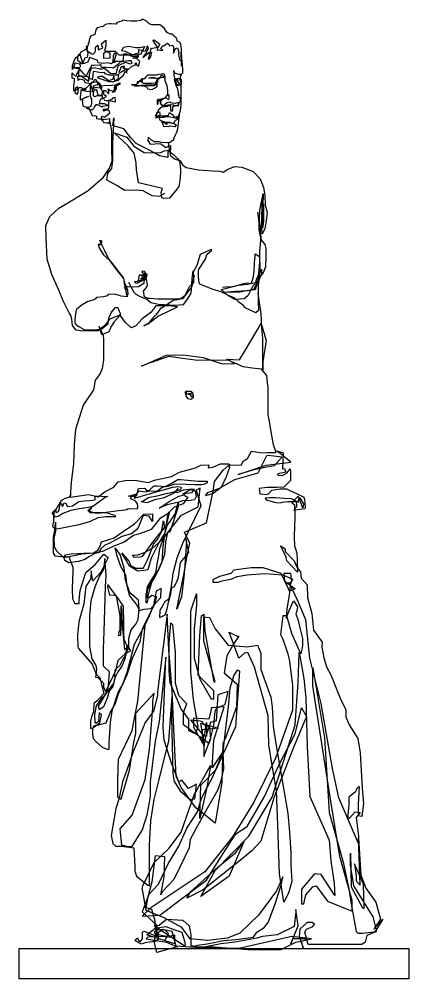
# Model space of a CAD drawing. Header units: millimetres. Extents: x 351279 to 387190, y -1289537 to -1277077.
# Drawn here: x 380754 to 380994, y -1288561 to -1287968 of the extents above; entities that cross this region are included whole.
import ezdxf

# ---------------------------------------------------------------- set-up
doc = ezdxf.new("R2010")
doc.units = ezdxf.units.MM
doc.header["$LTSCALE"] = 20

# ---------------------------------------------------------------- blocks, each defined once
blk = doc.blocks.new('A$C603A3D1F')
at = {"color": 8}
for points in [[(1821, 10355), (1821, 10441), (1815, 10483), (1809, 10507), (1800, 10513), (1791, 10519), (1773, 10525), (1773, 10539), (1764, 10563), (1726, 10593), (1720, 10602), (1699, 10602), (1663, 10623), (1642, 10650), (1630, 10667), (1586, 10706), (1574, 10709), (1532, 10709), (1490, 10709), (1460, 10718), (1431, 10748), (1383, 10772), (1365, 10757), (1317, 10748), (1270, 10748), (1258, 10748), (1210, 10754), (1165, 10760), (1154, 10751), (1100, 10736), (1085, 10715), (1034, 10721), (1008, 10721), (966, 10712), (954, 10700), (942, 10688), (921, 10685), (876, 10676), (862, 10653), (850, 10599), (802, 10581), (796, 10569), (784, 10536), (781, 10510), (769, 10477), (763, 10459), (763, 10441), (733, 10423), (701, 10405), (689, 10396), (680, 10379), (668, 10364), (656, 10349), (629, 10331), (620, 10319), (596, 10248), (596, 10206), (620, 10248), (629, 10283), (680, 10271), (686, 10245), (680, 10230), (638, 10227), (611, 10227), (665, 10218), (674, 10218), (674, 10209), (656, 10173), (644, 10155), (641, 10131), (632, 10131), (593, 10170), (593, 10146), (593, 10114), (602, 10108), (617, 10108), (617, 10093), (617, 10072), (614, 10057), (614, 10045), (611, 10030), (611, 9971), (620, 9968), (653, 9986), (653, 10012), (629, 9994), (623, 9971), (626, 9947), (656, 9929), (659, 9941), (671, 10006), (704, 10006), (710, 9991), (727, 9977), (751, 9983), (733, 9994), (698, 9980), (692, 9974), (689, 9917), (686, 9905), (686, 9872), (686, 9866), (695, 9869), (727, 9884), (754, 9902), (778, 9905), (713, 9878), (707, 9852), (713, 9804), (719, 9795), (757, 9783), (763, 9783), (805, 9792), (817, 9825), (817, 9834), (817, 9875), (808, 9887), (799, 9908), (799, 9920), (799, 9977), (802, 10009), (808, 10048), (823, 10069), (885, 10066), (918, 10027), (927, 9997), (915, 9989), (903, 10042), (897, 10051), (885, 10048), (873, 10033), (835, 10024), (832, 10012), (829, 10006), (829, 9994), (814, 9971), (853, 10009), (912, 10000), (921, 9983), (930, 9971), (927, 9917), (885, 9920), (873, 9974), (862, 9983), (838, 9968), (832, 9938), (832, 9911), (853, 9905), (876, 9914), (921, 9911), (930, 9914), (933, 9878), (909, 9872), (897, 9825), (918, 9825), (942, 9825), (954, 9825), (993, 9807), (987, 9798), (933, 9792), (930, 9786), (882, 9810), (862, 9810), (844, 9792), (832, 9762), (814, 9750), (796, 9753), (754, 9774), (775, 9783), (790, 9759), (805, 9726), (820, 9691), (856, 9688), (868, 9685), (868, 9658), (891, 9652), (906, 9649), (912, 9655), (945, 9619), (948, 9613), (981, 9607), (996, 9610), (1019, 9625), (1014, 9598), (1016, 9619), (1016, 9652), (945, 9643), (927, 9652), (924, 9676), (930, 9682), (957, 9673), (969, 9679), (990, 9697), (1019, 9721), (1008, 9750), (978, 9750), (945, 9741), (945, 9762), (981, 9762), (1005, 9777), (1005, 9857), (1011, 9860), (1025, 9857), (1079, 9843), (1082, 9857), (1076, 9893), (1049, 9884), (1037, 9866), (987, 9857), (978, 9855), (960, 9860), (945, 9890), (966, 9896), (975, 9902), (975, 9914), (963, 9914), (951, 9926), (951, 9971), (969, 9971), (1002, 9938), (1008, 9938), (1008, 9980), (999, 9980), (999, 9989), (1005, 9980), (1055, 9962), (1067, 9971), (1073, 10024), (1079, 9994), (1079, 9974), (1070, 9953), (1049, 9947), (1094, 9989), (1094, 10024), (1103, 10033), (1127, 10042), (1136, 10048), (1124, 10054), (1109, 10045), (1079, 10030), (1037, 10027), (945, 10024), (909, 10015), (859, 10096), (841, 10087), (829, 10063), (787, 10030), (757, 10003), (733, 9986), (707, 9974), (757, 9962), (829, 9956), (802, 10045), (742, 10057), (736, 10078), (716, 10090), (677, 10099), (662, 10084), (659, 10131), (707, 10128), (778, 10075), (790, 10117), (790, 10146), (802, 10191), (811, 10221), (841, 10230), (906, 10215), (930, 10215), (957, 10221), (1025, 10167), (1052, 10161), (1094, 10167), (1103, 10221), (1115, 10251), (1121, 10254), (1195, 10289), (1225, 10277), (1237, 10271), (1267, 10277), (1258, 10304), (1228, 10304), (1174, 10295), (1133, 10289), (1121, 10277), (1109, 10265), (1082, 10242), (1058, 10221), (1046, 10224), (972, 10230), (924, 10230), (915, 10262), (900, 10254), (841, 10251), (811, 10251), (808, 10242), (802, 10230), (790, 10212), (763, 10155), (757, 10140), (748, 10137), (719, 10167), (671, 10227), (665, 10140), (701, 10137), (772, 10128), (775, 10114), (820, 10099), (826, 10096), (829, 10158), (838, 10188), (921, 10173), (951, 10176), (963, 10161), (1008, 10149), (1049, 10149), (1109, 10149), (1115, 10155), (1115, 10149), (1106, 10102), (1100, 10093), (1073, 10081), (1064, 10134), (1055, 10111), (1043, 10093), (1008, 10081), (972, 10102), (936, 10128), (909, 10128), (894, 10126), (876, 10117), (918, 10102), (984, 10081), (1002, 10072), (1061, 10072), (1115, 10087), (1121, 10093), (1142, 10117), (1168, 10140), (1183, 10167), (1192, 10191), (1207, 10164), (1213, 10203), (1165, 10227), (1186, 10239), (1168, 10239), (1145, 10236), (1118, 10173), (1124, 10167), (1157, 10185), (1204, 10218), (1216, 10200), (1261, 10239), (1314, 10265), (1320, 10274), (1300, 10277), (1341, 10245), (1353, 10298), (1317, 10334), (1276, 10334), (1303, 10340), (1332, 10346), (1341, 10352), (1338, 10361), (1329, 10361), (1317, 10349), (1270, 10352), (1198, 10382), (1171, 10379), (1168, 10325), (1165, 10301), (1124, 10298), (1082, 10295), (1064, 10280), (1094, 10388), (1067, 10388), (1055, 10358), (1055, 10343), (1049, 10280), (1031, 10271), (987, 10280), (945, 10274), (885, 10280), (876, 10313), (790, 10343), (778, 10307), (766, 10289), (733, 10274), (716, 10274), (686, 10379), (662, 10370), (653, 10340), (653, 10310), (707, 10271), (745, 10343), (766, 10346), (775, 10385), (757, 10471), (751, 10435), (760, 10420), (814, 10382), (829, 10379), (850, 10399), (856, 10411), (856, 10456), (882, 10480), (885, 10462), (888, 10429), (939, 10450), (924, 10495), (972, 10536), (972, 10471), (957, 10417), (1016, 10394), (1019, 10334), (951, 10331), (951, 10391), (981, 10411), (1028, 10411), (1076, 10411), (1118, 10373), (1165, 10370), (1225, 10373), (1267, 10373), (1329, 10370), (1371, 10382), (1383, 10420), (1341, 10426), (1341, 10391), (1270, 10370), (1192, 10408), (1154, 10417), (1171, 10459), (1231, 10468), (1309, 10453), (1356, 10453), (1407, 10465), (1386, 10411), (1416, 10417), (1425, 10426), (1440, 10474), (1449, 10438), (1422, 10391), (1389, 10340), (1455, 10396), (1487, 10402), (1475, 10349), (1452, 10319), (1481, 10444), (1478, 10444), (1553, 10456), (1499, 10536), (1514, 10539), (1580, 10492), (1556, 10450), (1544, 10426), (1612, 10420), (1586, 10444), (1601, 10456), (1612, 10471), (1624, 10471), (1666, 10501), (1684, 10483), (1684, 10471), (1717, 10480), (1732, 10462), (1732, 10391), (1755, 10444), (1776, 10450), (1794, 10399), (1788, 10370), (1794, 10358), (1800, 10319), (1818, 10301), (1821, 10271), (1821, 10245), (1821, 10304), (1818, 10367), (1818, 10402), (1821, 10331), (1827, 10298), (1830, 10260), (1833, 10203), (1833, 10182), (1833, 10170), (1833, 10164), (1818, 10152), (1797, 10152), (1755, 10161), (1738, 10182), (1735, 10194), (1735, 10140), (1747, 10093), (1755, 10102), (1779, 10105), (1788, 10108), (1800, 10099), (1809, 10087), (1812, 10075), (1815, 10063), (1818, 10045), (1815, 10033), (1776, 10078), (1755, 10099), (1755, 10075), (1773, 10033), (1794, 10027), (1800, 10030), (1776, 10096), (1741, 10096), (1758, 10033), (1779, 9991), (1779, 9983), (1785, 9950), (1785, 9926), (1791, 9914), (1794, 9902), (1806, 9890), (1806, 9872), (1806, 9846), (1794, 9834), (1776, 9831), (1750, 9825), (1717, 9828), (1687, 9840), (1669, 9837), (1663, 9831), (1651, 9825), (1639, 9819), (1630, 9807), (1606, 9804), (1595, 9819), (1589, 9846), (1595, 9857), (1598, 9866), (1606, 9872), (1639, 9893), (1645, 9890), (1672, 9875), (1684, 9881), (1684, 9920), (1675, 9920), (1657, 9920), (1657, 9911), (1648, 9908), (1645, 9902), (1633, 9884), (1621, 9881), (1595, 9875), (1583, 9866), (1562, 9855), (1556, 9831), (1556, 9819), (1553, 9813), (1553, 9860), (1562, 9878), (1577, 9869), (1583, 9837), (1586, 9825), (1618, 9798), (1648, 9804), (1672, 9810), (1696, 9813), (1729, 9810), (1755, 9804), (1788, 9801), (1791, 9822), (1791, 9828), (1776, 9804), (1755, 9801), (1735, 9792), (1723, 9780), (1720, 9768), (1720, 9750), (1714, 9738), (1711, 9732), (1702, 9759), (1702, 9795), (1675, 9798), (1666, 9792), (1601, 9786), (1565, 9756), (1556, 9732), (1532, 9691), (1535, 9673), (1538, 9661), (1544, 9723), (1577, 9732), (1580, 9718), (1580, 9691), (1606, 9688), (1627, 9688), (1675, 9694), (1687, 9723), (1711, 9709), (1714, 9703), (1720, 9703), (1732, 9688), (1738, 9676), (1797, 9682), (1770, 9667), (1764, 9658), (1717, 9667), (1675, 9676), (1645, 9676), (1633, 9673), (1624, 9670), (1550, 9670), (1562, 9694), (1571, 9685), (1571, 9667), (1571, 9655), (1577, 9655), (1580, 9637), (1595, 9634), (1609, 9601), (1612, 9595), (1615, 9572), (1672, 9569), (1693, 9575), (1723, 9572), (1747, 9566), (1755, 9566), (1767, 9586), (1711, 9604), (1669, 9607), (1621, 9607), (1601, 9631), (1615, 9622), (1660, 9589), (1624, 9619), (1678, 9616), (1687, 9616), (1711, 9610), (1729, 9604), (1741, 9607), (1750, 9634), (1755, 9637), (1779, 9646), (1812, 9747), (1818, 9810), (1818, 9863), (1818, 9902), (1818, 9938), (1818, 9965), (1818, 9991), (1818, 10027), (1824, 10045), (1824, 10087), (1812, 10108), (1815, 10143), (1821, 10149)], [(1667, 9914), (1668, 9933), (1669, 9955), (1670, 9970), (1665, 9997), (1660, 10025), (1638, 10081), (1638, 10106), (1638, 10125), (1627, 10153), (1604, 10154), (1566, 10152), (1543, 10145), (1521, 10144), (1495, 10142), (1466, 10142), (1441, 10142), (1421, 10125), (1407, 10102), (1380, 10096), (1352, 10081), (1338, 10067), (1326, 10047), (1313, 10040), (1286, 10035), (1265, 10034), (1262, 10034), (1295, 10032), (1345, 10028), (1374, 10032), (1417, 10034), (1471, 10035), (1495, 10036), (1520, 10036), (1522, 10036), (1535, 10046), (1537, 10065), (1549, 10096), (1546, 10102), (1522, 10110), (1468, 10110), (1456, 10112), (1505, 10120), (1551, 10105), (1574, 10105), (1582, 10123), (1591, 10117), (1593, 10144), (1623, 10127), (1623, 10118), (1594, 10113), (1555, 10111), (1553, 10067), (1546, 10054), (1545, 10012), (1526, 9999), (1502, 9986), (1496, 9981), (1477, 9978), (1445, 9986), (1441, 10004), (1414, 10018), (1386, 10020), (1332, 10025), (1292, 10025), (1335, 10025), (1373, 10031), (1446, 10027), (1472, 10028), (1522, 10029), (1536, 10040), (1545, 10080), (1527, 10054), (1487, 10051), (1448, 10051), (1397, 10051), (1375, 10064), (1360, 10075), (1383, 10105), (1383, 10109), (1381, 10073), (1365, 10071), (1324, 10068), (1323, 10051), (1335, 10048)], [(1797, 9706), (1794, 9658), (1788, 9634), (1782, 9572), (1779, 9539), (1767, 9500), (1753, 9470), (1735, 9435), (1729, 9411), (1708, 9402), (1699, 9393), (1687, 9387), (1651, 9384), (1598, 9387), (1571, 9396), (1520, 9396), (1484, 9414), (1449, 9447), (1443, 9411), (1472, 9369), (1580, 9378), (1612, 9357), (1648, 9330), (1678, 9348), (1699, 9354), (1699, 9330), (1696, 9277), (1696, 9265), (1696, 9244), (1744, 9205), (1806, 9181), (1833, 9137), (1875, 9107), (2015, 9080), (2176, 9071), (2253, 9065), (2295, 9056), (2334, 9086), (2423, 9119), (2500, 9110), (2629, 9061), (2706, 8981), (2742, 8883), (2757, 8796), (2763, 8686), (2784, 8605), (2772, 8510), (2757, 8420), (2727, 8361), (2724, 8414), (2724, 8534), (2730, 8617), (2736, 8682), (2742, 8697), (2742, 8504), (2733, 8426), (2736, 8545), (2742, 8810), (2733, 8781), (2724, 8703), (2721, 8525), (2721, 8417), (2736, 8810), (2700, 8629), (2694, 8525), (2703, 8441), (2709, 8346), (2715, 8328), (2700, 8164), (2700, 8105), (2700, 8039), (2685, 7877), (2679, 7836), (2620, 7770), (2566, 7666), (2527, 7633), (2480, 7630), (2423, 7627), (2340, 7675), (2268, 7738), (2417, 7776), (2536, 7809), (2560, 7812), (2605, 7806), (2629, 7866), (2638, 7940), (2643, 8035), (2649, 8116), (2649, 8137), (2697, 8107), (2703, 7979), (2694, 7860), (2682, 7788), (2685, 7651), (2685, 7592), (2688, 7501), (2658, 7474), (2530, 7534), (2524, 7555), (2468, 7596), (2420, 7641), (2351, 7671), (2268, 7713), (2167, 7742), (2104, 7769), (2027, 7799), (2018, 7826), (2012, 7900), (2012, 7957), (2092, 8079), (2107, 8132), (2164, 8180), (2155, 8186), (2033, 8132), (1994, 8007), (1955, 7933), (1958, 7811), (1910, 7766), (1842, 7632), (1776, 7629), (1669, 7629), (1618, 7629), (1553, 7629), (1472, 7635), (1449, 7635), (1407, 7656), (1395, 7718), (1437, 7772), (1440, 7790), (1431, 7849), (1395, 7897), (1347, 7897), (1341, 7864), (1341, 7841), (1323, 7823), (1294, 7826), (1303, 7811), (1323, 7808), (1383, 7838), (1404, 7858), (1401, 7805), (1341, 7766), (1288, 7763), (1222, 7769), (1204, 7769), (1180, 7760), (1198, 7736), (1201, 7683), (1213, 7677), (1216, 7674), (1222, 7686), (1219, 7730), (1186, 7808), (1174, 7861), (1109, 7945), (1028, 8049), (999, 8094), (960, 8171), (930, 8231), (906, 8287), (915, 8287), (924, 8284), (924, 8269), (909, 8237), (897, 8249), (885, 8240), (906, 8192), (945, 8126), (1025, 8055), (1031, 8043), (1171, 7864), (1183, 7781), (1213, 7656), (1145, 7662), (1073, 7686), (999, 7680), (987, 7665), (945, 7656), (870, 7647), (859, 7635), (841, 7620), (769, 7602), (695, 7558), (638, 7510), (623, 7409), (626, 7364), (635, 7349), (662, 7325), (724, 7293), (733, 7284), (847, 7284), (873, 7287), (927, 7296), (999, 7355), (1008, 7415), (1037, 7483), (1082, 7534), (1109, 7534), (1118, 7501), (1139, 7465), (1121, 7447), (1064, 7424), (1011, 7400), (978, 7352), (945, 7322), (888, 7275), (805, 7272), (751, 7272), (713, 7269), (638, 7281), (599, 7334), (593, 7406), (581, 7447), (561, 7474), (492, 7611), (444, 7730), (367, 7906), (316, 8079), (304, 8317), (301, 8455), (343, 8556), (447, 8649), (602, 8744), (775, 8848), (945, 8997), (1014, 9098), (1043, 9180), (1040, 9302), (1040, 9427), (1040, 9517), (1016, 9630)], [(1673, 9391), (1684, 9310), (1684, 9285), (1729, 9257), (1780, 9206), (1802, 9178), (1810, 9090), (1810, 9047), (1805, 8961), (1792, 8893), (1757, 8845), (1686, 8764), (1620, 8759), (1600, 8766), (1595, 8827), (1610, 8872), (1339, 8933), (1319, 9080), (1314, 9161), (1291, 9269), (1223, 9350), (1066, 9497), (1208, 9446), (1289, 9348), (1405, 9277), (1491, 9272), (1592, 9274), (1628, 9295), (1671, 9300), (1671, 9221), (1575, 9239), (1529, 9264), (1420, 9325), (1312, 9378), (1253, 9441), (1175, 9540), (1049, 9580), (1054, 9601), (1061, 9666), (1049, 9381), (1049, 9186), (1036, 9095), (990, 9044), (980, 8969), (1102, 8905), (1185, 8852), (1312, 8855), (1390, 8847), (1489, 8792), (1575, 8787), (1635, 8817)], [(2676, 8604), (2690, 8498), (2690, 8410), (2714, 8298), (2760, 8242), (2769, 8196), (2769, 8145), (2769, 8071), (2765, 8029), (2765, 7992), (2746, 7945), (2732, 7908), (2690, 7871), (2663, 7783), (2649, 7732), (2551, 7723), (2481, 7709), (2430, 7704), (2296, 7709), (2426, 7718), (2565, 7727), (2639, 7746), (2681, 7815), (2723, 7913), (2723, 7964), (2690, 7913), (2667, 7862), (2649, 7811), (2565, 7792), (2463, 7783), (2393, 7769), (2319, 7764), (2282, 7760)], [(1965, 7897), (1940, 7773), (1859, 7668), (1799, 7625), (1729, 7613), (1669, 7574), (1654, 7562), (1584, 7520), (1542, 7460), (1509, 7426), (1476, 7387), (1452, 7351), (1401, 7330), (1494, 7387), (1557, 7438), (1648, 7481), (1778, 7544), (1675, 7556), (1533, 7553), (1479, 7481), (1382, 7408), (1310, 7330), (1259, 7306), (1189, 7372), (1135, 7448), (1063, 7369), (1033, 7324), (1008, 7261), (927, 7228), (897, 7324), (942, 7221), (945, 7173), (945, 7098), (945, 7010), (945, 6944), (939, 6899), (933, 6851), (909, 6796), (873, 6742), (855, 6718), (836, 6610), (719, 6439), (674, 6298), (634, 6165), (616, 5996), (610, 5779), (583, 5574), (571, 5408), (782, 5435), (885, 5411), (966, 5471), (1063, 5517), (1111, 5580), (1189, 5595), (1298, 5598), (1449, 5571), (1533, 5601), (1711, 5640), (1802, 5688), (1980, 5737), (2040, 5767), (2130, 5770), (2121, 5734), (2176, 5743), (2260, 5782), (2351, 5779), (2366, 5770), (2492, 5767), (2519, 5815), (2562, 5842), (2607, 5924), (2728, 5905), (2788, 5908), (2884, 5908), (2854, 5993), (2836, 6098), (2806, 6276), (2797, 6333), (2797, 6505), (2797, 6629), (2788, 6695), (2782, 6774), (2722, 6843), (2616, 6856), (2516, 6868), (2354, 6940), (1977, 6946), (1862, 6961), (1681, 6985), (1458, 6910), (1373, 6877), (1654, 7000), (1841, 7003), (2067, 6976), (2278, 6904), (2417, 6907), (2332, 6955), (2474, 6949), (2538, 7054), (2716, 7356), (2773, 7166), (2734, 6925), (2734, 6831), (2734, 7067), (2734, 7190), (2725, 7302), (2716, 7468), (2688, 7667), (2682, 7700)], [(1226, 7819), (1288, 7709), (1310, 7684), (1342, 7665), (1383, 7647), (1433, 7628), (1480, 7590), (1530, 7581), (1565, 7574), (1756, 7562), (1844, 7571), (1882, 7618), (1929, 7690), (1935, 7725), (1938, 7797), (1944, 7860), (1954, 7948)], [(1389, 7866), (1376, 7897), (1427, 7891), (1417, 7866), (1411, 7854), (1405, 7841), (1395, 7841), (1386, 7838), (1336, 7835), (1379, 7841), (1420, 7882), (1414, 7894), (1401, 7901), (1427, 7919), (1433, 7894), (1423, 7866), (1417, 7860), (1417, 7897), (1411, 7941), (1383, 7944), (1379, 7932), (1389, 7926), (1398, 7919), (1401, 7879), (1395, 7866), (1376, 7863), (1361, 7857), (1411, 7854), (1433, 7854)], [(1952, 6570), (1925, 6594), (1871, 6594), (1865, 6585), (1865, 6567), (1880, 6564), (1886, 6567), (1922, 6558), (1922, 6549), (1931, 6534), (1940, 6537), (1958, 6552), (1940, 6588), (1877, 6591), (1871, 6558), (1871, 6540), (1895, 6513), (1928, 6507), (1940, 6513), (1958, 6522), (1958, 6549), (1949, 6561), (1928, 6567), (1907, 6567), (1898, 6567)], [(583, 5434), (553, 5404), (511, 5392), (487, 5376), (469, 5361), (435, 5307), (423, 5289), (408, 5253), (414, 5235), (441, 5247), (450, 5265), (459, 5328), (475, 5337), (478, 5310), (490, 5307), (502, 5334), (520, 5343), (544, 5301), (598, 5310), (668, 5358), (728, 5367), (791, 5370), (852, 5376), (855, 5422), (990, 5413), (966, 5401), (894, 5349), (827, 5301), (779, 5289), (674, 5274), (580, 5256), (490, 5223), (447, 5193), (408, 5181), (372, 5232), (414, 5277), (393, 5250), (387, 5202), (387, 5138), (375, 5078), (402, 5051), (444, 5054), (577, 5081), (674, 5099), (794, 5132), (885, 5178), (972, 5190), (1084, 5190), (1075, 5202), (978, 5229), (900, 5229), (797, 5229), (770, 5256), (815, 5295), (782, 5250), (867, 5226), (912, 5232), (978, 5238), (1084, 5253), (1156, 5262), (1207, 5268), (1223, 5280), (1328, 5277), (1334, 5301), (1328, 5337), (1304, 5367), (1256, 5389), (1250, 5398), (1292, 5437), (1322, 5437), (1340, 5503), (1407, 5506), (1428, 5482), (1458, 5482), (1503, 5527), (1515, 5533), (1548, 5533), (1639, 5527), (1708, 5560), (1781, 5603), (1811, 5603), (2013, 5587), (2109, 5587), (2112, 5569), (2079, 5554), (2052, 5545), (1971, 5545), (1874, 5548), (1747, 5551), (1681, 5530), (1606, 5515), (1554, 5473), (1446, 5470), (1422, 5464), (1346, 5473), (1292, 5413), (1262, 5410), (1226, 5416), (1325, 5443), (1292, 5395), (1726, 5518), (1787, 5527), (1817, 5518), (1811, 5488), (1762, 5473), (1693, 5452), (1627, 5440), (1563, 5422), (1449, 5398), (1376, 5349), (1373, 5358), (1410, 5349), (1440, 5346), (1524, 5382), (1633, 5401), (1747, 5458), (1787, 5503), (1762, 5479), (1753, 5467), (1778, 5458), (1844, 5488), (1937, 5500), (1968, 5497), (1934, 5455), (1835, 5440), (1919, 5491), (1977, 5479), (1989, 5413), (1968, 5376), (1928, 5370), (1835, 5364), (1793, 5349), (1663, 5322), (1572, 5283), (1672, 5349), (1793, 5416), (1853, 5434), (1865, 5416), (1892, 5407), (1841, 5331), (1741, 5295), (1723, 5277), (1660, 5217), (1575, 5162), (1563, 5150), (1482, 5045), (1364, 4997), (1283, 4976), (1180, 4903), (1063, 4855), (936, 4798), (840, 4777), (704, 4768), (529, 4728), (408, 4746), (384, 4777), (384, 4867), (387, 4954), (405, 5054), (408, 5126), (408, 5021), (390, 4948), (393, 4855), (417, 4807), (499, 4728), (520, 4759), (583, 4771), (725, 4777), (833, 4783), (882, 4813), (909, 4855), (924, 4906), (1066, 4951), (1156, 5012), (1295, 5108), (1401, 5214), (1497, 5220), (1497, 5135), (1458, 5193), (1394, 5199), (1340, 5072), (1322, 5045), (1262, 4994), (1153, 4964), (1084, 4927), (1011, 4885), (963, 4867), (915, 4828), (891, 4780), (849, 4774), (788, 4740), (737, 4707), (665, 4686), (559, 4671), (514, 4695), (502, 4743), (556, 4737), (604, 4620), (604, 4581), (595, 4379), (598, 4264), (625, 4213), (674, 4213), (674, 4249), (686, 4358), (722, 4478), (749, 4560), (858, 4653), (951, 4765), (999, 4728), (915, 4566), (827, 4466), (809, 4580), (803, 4495), (749, 4405), (737, 4306), (725, 4209), (701, 4116), (671, 4007), (656, 3856), (659, 3724), (665, 3709), (818, 3530), (864, 3421), (906, 3379), (951, 3204), (876, 3122), (840, 3089), (836, 2996), (812, 2939), (800, 2893), (800, 2809), (827, 2818), (906, 2872), (924, 2963), (897, 2984), (891, 2887), (861, 2866), (855, 2875), (849, 2966), (867, 3065), (930, 3156), (963, 3180), (1011, 3249), (1066, 3321), (1078, 3376), (1075, 3412), (1078, 3469), (1135, 3520), (1168, 3587), (1201, 3638), (1214, 3746), (1250, 3683), (1198, 3650), (1186, 3590), (1153, 3511), (1108, 3445), (1090, 3409), (1075, 3382), (1051, 3282), (1011, 3228), (987, 3150), (948, 3053), (903, 3020), (891, 3062), (996, 3237), (1008, 3333), (1014, 3445), (945, 3511), (945, 3614), (948, 3704), (954, 3900), (969, 4400), (978, 4527), (963, 4717), (945, 4597), (897, 4515), (849, 4398), (806, 4241), (788, 4075), (788, 3967), (788, 3732), (815, 3593), (861, 3518), (867, 3475), (867, 3469), (861, 3409), (858, 3385), (882, 3382), (948, 3319), (948, 3276), (969, 3225), (981, 3240), (1090, 3469), (1102, 3524), (1111, 3578), (1189, 3647), (1229, 3704), (1177, 3807), (1174, 3891), (1174, 3988), (1171, 4184), (1117, 4265), (1057, 4343), (996, 4425), (993, 4398), (1014, 4307), (1030, 4310), (1084, 4301), (1096, 4256), (1129, 4075), (1129, 4006), (1132, 3915), (1120, 3897), (1117, 3855), (1141, 3858), (1144, 3949), (1144, 4060), (1144, 4187), (1159, 3931), (1183, 3695), (1232, 3732), (1232, 3822), (1256, 3918), (1310, 3979), (1337, 4033), (1343, 4111), (1346, 4154), (1340, 4250), (1241, 4331), (1195, 4476), (1180, 4609), (1135, 4762), (1093, 4820), (1075, 4838), (1093, 4760), (1138, 4633), (1195, 4534), (1207, 4413), (1238, 4299), (1325, 4190), (1352, 4136), (1361, 4139), (1404, 4148), (1485, 4157), (1539, 4223), (1591, 4280), (1594, 4380), (1539, 4350), (1506, 4172), (1391, 3952), (1376, 3910), (1355, 3783), (1268, 3596), (1207, 3412), (1165, 3310), (1111, 3222), (1039, 3005), (1023, 2878), (1014, 2760), (1008, 2649), (1008, 2583), (999, 2571), (936, 2598), (864, 2661), (833, 2694), (827, 2745), (827, 2812), (843, 2845), (876, 2848), (978, 2875), (1027, 2993), (1078, 3083), (1111, 3191), (1165, 3309), (1214, 3442), (1250, 3586), (1295, 3755), (1407, 3957), (1467, 4087), (1503, 4177), (1545, 4286), (1488, 4303), (1446, 4267), (1440, 4252), (1434, 4216), (1425, 4225), (1425, 4303), (1440, 4400), (1488, 4484), (1533, 4553), (1548, 4653), (1569, 4752), (1581, 4831), (1624, 4954), (1663, 5087), (1750, 5216), (1775, 5301), (1787, 5343), (1787, 5298), (1693, 5014), (1666, 5014), (1642, 4903), (1630, 4764), (1597, 4671), (1563, 4592), (1506, 4508), (1464, 4369), (1446, 4297), (1440, 4276), (1434, 4282), (1443, 4372), (1533, 4526), (1606, 4683), (1615, 4849), (1648, 5066), (1690, 5241), (1675, 5231), (1660, 5177), (1645, 5084), (1633, 4999), (1572, 4900), (1530, 4819), (1482, 4722), (1446, 4592), (1422, 4586), (1334, 4577), (1238, 4632), (1201, 4698), (1153, 4776), (1235, 4686), (1250, 4641), (1310, 4611), (1340, 4608), (1394, 4608), (1407, 4635), (1440, 4704), (1470, 4779), (1509, 4879), (1560, 4942), (1597, 5017), (1621, 5141), (1624, 5126), (1627, 5063), (1518, 4930), (1376, 4737), (1352, 4734), (1295, 4731), (1271, 4755), (1331, 4761), (1407, 4785), (1497, 4834), (1624, 4948), (1708, 5057), (1823, 5204), (2010, 5298), (2031, 5509), (1989, 5485), (2040, 5310), (1832, 4885), (1771, 4722), (1726, 4550), (1705, 4406), (1681, 4266), (1669, 4254), (1636, 4230), (1578, 4133), (1575, 4055), (1609, 4070), (1639, 4085), (1663, 4154), (1675, 4227), (1702, 4323), (1714, 4393), (1744, 4405), (1787, 4495), (1793, 4534), (1811, 4673), (1904, 4784), (1871, 4941), (1877, 4914), (1859, 4643), (1847, 4507), (1823, 4287), (1771, 4148), (1853, 4558), (1886, 4748), (1916, 4890), (1856, 5014), (2103, 5119), (2179, 5473), (2194, 5582), (2290, 5711), (2354, 5766), (2360, 5738), (2326, 5636), (2269, 5515), (2179, 5446), (2091, 5422), (2118, 5458), (2251, 5509), (2423, 5606), (2682, 5681), (2779, 5874), (2797, 5877), (2954, 5859), (2863, 5757), (2740, 5735), (2625, 5708), (2459, 5660), (2773, 5766), (3050, 5799), (2893, 5928), (2963, 5904), (2957, 5723), (2981, 5729), (2993, 5687), (2924, 5672), (2900, 5663), (2903, 5654), (2957, 5651), (3008, 5678), (3041, 5723), (3047, 5702), (3047, 5660), (3047, 5594), (2972, 5518), (2893, 5515), (2785, 5515), (2694, 5503), (2703, 5443), (2782, 5437), (2803, 5446), (2836, 5485), (2930, 5500), (3002, 5500), (3038, 5482), (3120, 5443), (3198, 5407), (3204, 5380), (3210, 5292), (3207, 5274), (3096, 5262), (3087, 5253), (3108, 5295), (3117, 5301), (3117, 5310), (3117, 5332), (3111, 5362), (3059, 5386), (2975, 5392), (2878, 5398), (2812, 5398), (2761, 5395), (2773, 5377), (2881, 5347), (2930, 5344), (2957, 5350), (3017, 5356), (3059, 5359), (3123, 5356), (3135, 5350), (3141, 5392), (3150, 5398), (3192, 5332), (3192, 5323), (3186, 5286), (3132, 5416), (3062, 5341), (3093, 5326), (3096, 5229), (3096, 5175), (3090, 5084), (3087, 4958), (3093, 4861), (3117, 4780), (3123, 4699), (3126, 4566), (3005, 4693), (2999, 4735), (2933, 4861), (2987, 4828), (2987, 4795), (3087, 4690), (3123, 4614), (3159, 4569), (3168, 4497), (3235, 4422), (3238, 4277), (3286, 4099), (3304, 3912), (3401, 3780), (3397, 3723), (3422, 3602), (3449, 3503), (3500, 3412), (3567, 3243), (3603, 3150), (3669, 3020), (3669, 2942), (3705, 2851), (3801, 2697), (3829, 2538), (3841, 2339), (3852, 2141), (3865, 1967), (3847, 1821), (3811, 1830), (3811, 1866), (3811, 1958), (3820, 2158), (3792, 2131), (3774, 2095), (3701, 2040), (3701, 1958), (3692, 1839), (3692, 1802), (3710, 1802), (3774, 1875), (3829, 1866), (3783, 1811), (3811, 1601), (3811, 1519), (3591, 2031), (3518, 2359), (3390, 3090), (3262, 3601), (3217, 4031), (3125, 4250), (3034, 4442), (3006, 4433), (3061, 4460), (3052, 4551), (2970, 4551), (2979, 4469), (3098, 4378), (3034, 4350), (3025, 4378), (2942, 4551), (2741, 4615), (2604, 4615), (2412, 4588), (2376, 4551), (2248, 4515), (2175, 4478), (2175, 4451), (2239, 4451), (2275, 4469), (2376, 4487), (2449, 4515), (2559, 4533), (2760, 4551), (2961, 4533), (3070, 4487), (3043, 4423), (3034, 4332), (3006, 4149), (2997, 4049), (3034, 4140), (3080, 4241), (3125, 4177), (3116, 4131), (3107, 4095), (3134, 4022), (3153, 3939), (3180, 3821), (3180, 3738), (3162, 3647), (3061, 3875), (3006, 4076), (2961, 4076), (2933, 3866), (2961, 3812), (3016, 3647), (3034, 3565), (3070, 3291), (3070, 3264), (3070, 3017), (2879, 2478), (2632, 1976), (2394, 1592), (2083, 1200), (1590, 871), (1480, 798), (1380, 705), (1581, 715), (1882, 943), (2102, 1107), (2257, 1354), (2431, 1628), (2559, 1710), (2751, 2039), (2924, 2413), (3098, 2751), (3171, 3043), (3226, 2943), (3080, 2596), (2860, 2030), (2714, 1546), (2614, 1436), (2467, 1317), (2065, 998), (1882, 906), (1928, 979), (2230, 1253), (2431, 1418), (2522, 1537), (2358, 1153), (2038, 925), (2202, 1217), (2577, 1600), (2842, 2039), (3098, 2852), (3134, 3327), (3144, 3664), (3198, 3372), (3217, 3153), (3235, 2605), (3262, 2048), (3482, 1555), (3500, 1326), (3536, 1071), (3546, 934), (3390, 1171), (3317, 1180), (3171, 1007), (3171, 842), (3198, 842), (3217, 943), (3299, 1034), (3335, 1043), (3463, 870), (3738, 760), (3738, 879), (3600, 1372), (3500, 1993), (3299, 3290), (3299, 3491), (3427, 2706), (3482, 1865), (3637, 1308), (3701, 1007), (3728, 842), (3783, 532), (3802, 514), (3856, 514), (4012, 532), (4012, 550), (3975, 696), (3756, 1043), (3719, 1281), (3719, 1409), (3728, 1034), (3856, 797), (3875, 788), (3865, 1062), (3765, 1290), (3783, 1153), (3783, 1098), (3829, 1053), (3811, 1582), (3838, 1162), (3893, 1016), (4003, 861), (4057, 669), (3984, 559), (4085, 668), (3993, 522), (3902, 485), (3884, 412), (3847, 385), (3244, 385), (3208, 522), (3226, 558), (3299, 586), (3317, 613), (3290, 632), (3235, 632), (3153, 558), (3144, 476), (3189, 348), (3171, 421), (3226, 440), (3198, 449), (3070, 449), (3061, 421), (3052, 394), (3134, 595), (3107, 778), (3107, 750), (3089, 586), (2897, 495), (2732, 476), (2668, 458), (2422, 412), (2266, 394), (2038, 348), (1928, 358), (2184, 358), (2568, 330), (2942, 330), (3107, 412), (3281, 449), (3061, 476), (2467, 339), (2029, 348), (1764, 367), (1718, 531), (1627, 549), (1553, 549), (1517, 522), (1526, 504), (1700, 467), (1599, 476), (1444, 467), (1426, 449), (1654, 412), (1773, 358), (1544, 294), (1517, 421), (1544, 522), (1526, 595), (1526, 650), (1489, 778), (1426, 796), (1453, 942), (1563, 1061), (1672, 1289), (1791, 1490), (1882, 1691), (2001, 1874), (2047, 2029), (2175, 2266), (2285, 2540), (2294, 2358), (2266, 2221), (2230, 2120), (2111, 1910), (1983, 1682), (1919, 1563), (1910, 1472), (1809, 1262), (1736, 1116), (1608, 979), (1590, 942), (1627, 1143), (1636, 1371), (1526, 1380), (1489, 1088), (1444, 915), (1380, 750), (1544, 604), (1544, 476), (1407, 531), (1380, 522), (1380, 449), (1352, 412), (1334, 458), (1298, 431), (1371, 394), (1407, 403), (1435, 412), (1526, 421), (1563, 449), (1563, 522), (1617, 558), (1636, 549), (1672, 513), (1636, 431), (1654, 467), (1745, 495), (1745, 431), (1745, 412), (1745, 394), (1435, 495), (1471, 522), (1526, 568), (1645, 586), (1727, 558), (1828, 522), (1855, 421), (1864, 385), (1855, 367), (1517, 595), (1572, 604), (1654, 668), (1837, 659), (1910, 595), (1928, 495), (1928, 449), (1928, 376), (1956, 367), (2001, 376), (2111, 394), (2294, 431), (2431, 440), (2632, 467), (2668, 522), (2751, 577), (2796, 632), (2869, 832), (2942, 1052), (2961, 1143), (2888, 988), (2687, 714), (2476, 513), (2339, 458), (2120, 431), (1919, 449), (1828, 577), (1627, 686), (1426, 768), (1389, 979), (1380, 1015), (1389, 1042), (1517, 1307), (1681, 1463), (1818, 1645), (1965, 2065), (2147, 2394), (2111, 2166), (2029, 1800), (2038, 2175), (2211, 2348), (2431, 2832), (2476, 3454), (2449, 3463), (2412, 3408), (2367, 3262), (2348, 3052), (2312, 2778), (2285, 2549), (2166, 2367), (2184, 2677), (2303, 3052), (2157, 3043), (2157, 3024), (2129, 2915), (1956, 2924), (1956, 2860), (1956, 2823), (2074, 2622), (2074, 2549), (2074, 2495), (2147, 2695), (2184, 2842), (2202, 3006), (2221, 3043), (2312, 3079), (2348, 3225), (2230, 3189), (2211, 2896), (2147, 2878), (2093, 2714), (2074, 2613), (2065, 2705), (2038, 2869), (2239, 2814), (2056, 2796), (2056, 2650), (2083, 2750), (2102, 2878), (2102, 2741), (2102, 2723), (2074, 2732), (1928, 2906), (2029, 2896), (2056, 2887), (2065, 2860), (2138, 2823), (2147, 2695), (2129, 2641), (1846, 2851), (1846, 2988), (1882, 3088), (1791, 3180), (1754, 3317), (1754, 3408), (1754, 3664), (1727, 3974), (1700, 3992), (1681, 3773), (1681, 3609), (1681, 3454), (1691, 3326), (1818, 3024), (1901, 2915), (1901, 2787), (1983, 2750), (2010, 2832), (1956, 3134), (1928, 3444), (1928, 3709), (1928, 4129), (1992, 4321), (1992, 4193), (1965, 3928), (1965, 3600), (2029, 3362), (2157, 3143), (2184, 3143), (2184, 3234), (2010, 3408), (2029, 3855), (2047, 4075), (2074, 4093), (2083, 3901), (2166, 3435), (2184, 3335), (2202, 3335), (2074, 3791), (2074, 4065), (2138, 4056), (2202, 3928), (2348, 3746), (2559, 3727), (2677, 3746), (2714, 3654), (2714, 3472), (2824, 3161), (2842, 3052), (2851, 2832), (2888, 2595), (3016, 1855), (3034, 1645), (3052, 1417), (3052, 1271), (3061, 1097), (3025, 960), (2970, 860), (2924, 1179), (2906, 1727), (2888, 2111), (2805, 2622), (2796, 2951), (2641, 3499), (2568, 3664), (2531, 3654), (2467, 3600), (2358, 3892), (2449, 3846), (2467, 3846), (2412, 3764), (2330, 3627), (2303, 3435), (2449, 3307), (2440, 3052), (2312, 2695), (2285, 2641), (2275, 2202), (2239, 1974), (2202, 1746), (1983, 1919), (1818, 2148), (1764, 2275), (1745, 2641), (1736, 2805), (1718, 3234), (1681, 3691), (1663, 4093), (1627, 3819), (1553, 3216), (1553, 3180), (1508, 3006), (1416, 2878), (1279, 2549), (1206, 2330), (1160, 2211), (1124, 2029), (1087, 1910), (1033, 1609), (1051, 1517), (1087, 1490), (1151, 1490), (1288, 1472), (1298, 1262), (1298, 1207), (1316, 1152), (1444, 1052), (1462, 1042), (1462, 1234), (1462, 1499), (1480, 1773), (1517, 2011), (1572, 2239), (1645, 2540), (1681, 2668), (1718, 3170), (1709, 2933), (1727, 2312), (1736, 2221), (1809, 2111), (1919, 2011), (1974, 2020), (1992, 2184), (1901, 2138), (1901, 2138), (1828, 2230), (1791, 2211), (1709, 2422), (1627, 2677), (1617, 2823), (1645, 3609), (1572, 2887), (1526, 2668), (1471, 2211), (1471, 2047), (1435, 1837), (1380, 1673), (1261, 1481), (1224, 1481), (1151, 1499), (1133, 1682), (1270, 1837), (1416, 2239), (1462, 2577), (1499, 3043), (1499, 3116), (1517, 3207), (1307, 2979), (1307, 2759), (1279, 2632), (1234, 2339), (1142, 2011), (1106, 2038), (1106, 2230), (1115, 2467), (1270, 2787), (1334, 3116), (1416, 3965)]]:
    blk.add_lwpolyline(points, dxfattribs=at)
blk.add_lwpolyline([(4375, 0), (0, 0), (0, 342), (4375, 342)], close=True, dxfattribs=at)

msp = doc.modelspace()

# ---------------------------------------------------------------- block references
at = {"xscale": 0.05499999999301508, "yscale": 0.05499999999301508, "zscale": 0.05499999999301508}
msp.add_blockref('A$C603A3D1F', (380753.581, -1288560.624), dxfattribs=at)

doc.saveas('drawing.dxf')
